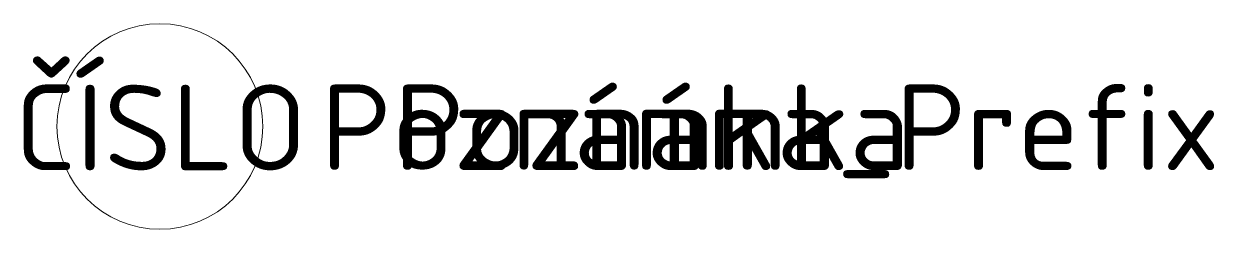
# Model space of a CAD drawing. Header units: metres. Extents: x -0.35 to 1.39, y -0.11 to 0.19.
import ezdxf
from ezdxf.enums import TextEntityAlignment as Align

# ---------------------------------------------------------------- set-up
doc = ezdxf.new("R2010")
doc.units = ezdxf.units.M
doc.styles.add('DP_ISOCPEUR', font='isocpeur.ttf')

msp = doc.modelspace()

# ---------------------------------------------------------------- linework, layer by layer
at = {"color": 0, "lineweight": 9, "transparency": 16777216}
msp.add_circle((-0.1504, 0.043), 0.15, dxfattribs=at)

# ---------------------------------------------------------------- texts
at = {"color": 0, "transparency": 16777216, "style": 'DP_ISOCPEUR'}
msp.add_attdef('ČÍSLO', text='', height=0.125, dxfattribs=at).set_placement((-0.1489, -0.021), align=Align.CENTER)
for tag, p, s in [('Poznámka_Prefix', (0.0841, -0.0206), '∅'), ('Poznámka', (0.1904, -0.0206), '')]:
    msp.add_attdef(tag, p, s, height=0.125, dxfattribs=at)

doc.saveas('drawing.dxf')
